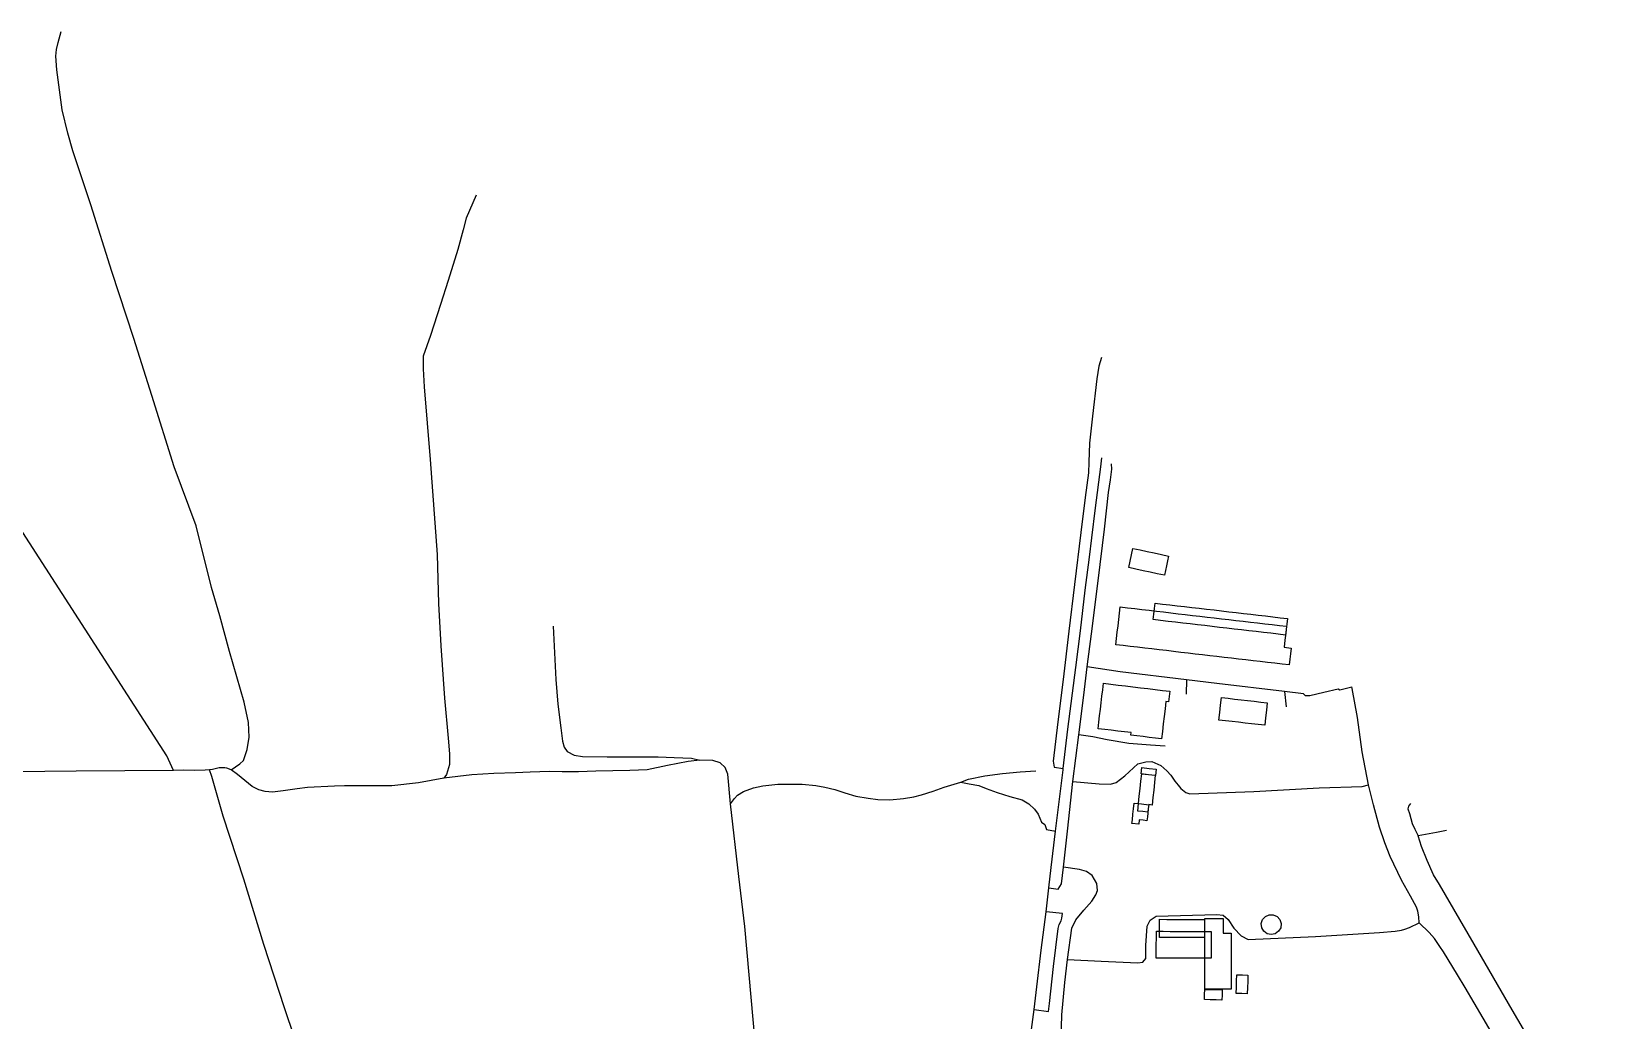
# Model space of a CAD drawing. Header units: metres. Extents: x 2558945 to 2560556, y 1136865 to 1138270.
# Drawn here: x 2559517 to 2560556, y 1137617 to 1138270 of the extents above; entities that cross this region are included whole.
import ezdxf

# ---------------------------------------------------------------- set-up
doc = ezdxf.new("R2010")
doc.units = ezdxf.units.M
doc.layers.add('Buildings', color=7, linetype='Continuous')
doc.layers.add('Roads', color=7, linetype='Continuous')

msp = doc.modelspace()

# ---------------------------------------------------------------- linework, layer by layer
at = {"layer": 'Buildings'}
for points in [[(2560266.721, 1137917.003), (2560266.047, 1137913.876), (2560265.373, 1137910.748), (2560260.666, 1137911.761), (2560255.958, 1137912.775), (2560251.251, 1137913.788), (2560246.543, 1137914.802), (2560241.836, 1137915.815), (2560242.748, 1137920.049), (2560243.659, 1137924.282), (2560244.571, 1137928.516), (2560249.278, 1137927.503), (2560253.985, 1137926.49), (2560258.692, 1137925.476), (2560263.399, 1137924.463), (2560268.106, 1137923.45), (2560267.414, 1137920.226), (2560266.721, 1137917.003)], [(2560349.088, 1137862.699), (2560348.656, 1137858.984), (2560348.223, 1137855.269), (2560347.791, 1137851.554), (2560343.02, 1137852.109), (2560338.249, 1137852.663), (2560333.478, 1137853.218), (2560328.707, 1137853.773), (2560323.936, 1137854.327), (2560319.166, 1137854.882), (2560314.395, 1137855.436), (2560309.624, 1137855.991), (2560304.853, 1137856.546), (2560300.082, 1137857.1), (2560295.311, 1137857.655), (2560290.54, 1137858.21), (2560285.769, 1137858.764), (2560280.998, 1137859.319), (2560276.227, 1137859.873), (2560271.456, 1137860.428), (2560266.685, 1137860.983), (2560261.915, 1137861.537), (2560257.144, 1137862.092), (2560252.373, 1137862.647), (2560247.602, 1137863.201), (2560242.831, 1137863.756), (2560238.06, 1137864.31), (2560233.289, 1137864.865), (2560233.773, 1137869.028), (2560234.257, 1137873.191), (2560234.741, 1137877.355), (2560235.225, 1137881.518), (2560235.709, 1137885.681), (2560236.193, 1137889.844), (2560240.969, 1137889.289), (2560245.744, 1137888.734), (2560250.52, 1137888.178), (2560255.296, 1137887.623), (2560260.072, 1137887.068), (2560264.847, 1137886.513), (2560269.623, 1137885.957), (2560274.399, 1137885.402), (2560279.175, 1137884.847), (2560283.95, 1137884.292), (2560288.726, 1137883.737), (2560293.502, 1137883.181), (2560298.278, 1137882.626), (2560303.053, 1137882.071), (2560307.829, 1137881.516), (2560312.605, 1137880.961), (2560317.381, 1137880.405), (2560322.156, 1137879.85), (2560326.932, 1137879.295), (2560331.708, 1137878.74), (2560336.484, 1137878.184), (2560341.259, 1137877.629), (2560346.035, 1137877.074), (2560345.499, 1137872.463), (2560344.962, 1137867.851), (2560344.426, 1137863.24), (2560349.088, 1137862.699)], [(2560346.63, 1137882.198), (2560346.208, 1137878.566), (2560345.786, 1137874.935), (2560345.364, 1137871.303), (2560340.513, 1137871.867), (2560335.661, 1137872.431), (2560330.81, 1137872.995), (2560325.959, 1137873.559), (2560321.107, 1137874.123), (2560316.256, 1137874.687), (2560311.405, 1137875.251), (2560306.553, 1137875.815), (2560301.702, 1137876.379), (2560296.851, 1137876.942), (2560291.999, 1137877.506), (2560287.148, 1137878.07), (2560282.297, 1137878.634), (2560277.445, 1137879.198), (2560272.594, 1137879.762), (2560267.743, 1137880.326), (2560262.891, 1137880.89), (2560258.04, 1137881.454), (2560258.462, 1137885.086), (2560258.884, 1137888.718), (2560259.306, 1137892.35), (2560264.157, 1137891.786), (2560269.009, 1137891.222), (2560273.86, 1137890.658), (2560278.711, 1137890.094), (2560283.563, 1137889.53), (2560288.414, 1137888.966), (2560293.265, 1137888.402), (2560298.117, 1137887.838), (2560302.968, 1137887.274), (2560307.819, 1137886.71), (2560312.671, 1137886.146), (2560317.522, 1137885.582), (2560322.373, 1137885.018), (2560327.225, 1137884.454), (2560332.076, 1137883.89), (2560336.927, 1137883.326), (2560341.779, 1137882.762), (2560346.63, 1137882.198)], [(2560268.959, 1137834.199), (2560268.545, 1137830.725), (2560268.13, 1137827.25), (2560266.395, 1137827.456), (2560265.807, 1137822.516), (2560265.218, 1137817.575), (2560264.63, 1137812.635), (2560264.041, 1137807.694), (2560263.453, 1137802.754), (2560259.379, 1137803.239), (2560255.305, 1137803.725), (2560251.231, 1137804.21), (2560247.157, 1137804.696), (2560243.083, 1137805.181), (2560243.316, 1137806.89), (2560238.968, 1137807.408), (2560234.619, 1137807.926), (2560230.271, 1137808.444), (2560225.922, 1137808.962), (2560221.574, 1137809.48), (2560222.083, 1137813.757), (2560222.593, 1137818.034), (2560223.102, 1137822.311), (2560223.611, 1137826.587), (2560224.12, 1137830.864), (2560224.63, 1137835.141), (2560225.139, 1137839.418), (2560230.008, 1137838.838), (2560234.877, 1137838.258), (2560239.746, 1137837.678), (2560244.615, 1137837.098), (2560249.483, 1137836.519), (2560254.352, 1137835.939), (2560259.221, 1137835.359), (2560264.09, 1137834.779), (2560268.959, 1137834.199)], [(2560333.291, 1137826.559), (2560332.726, 1137821.614), (2560332.16, 1137816.669), (2560331.595, 1137811.724), (2560327.278, 1137812.218), (2560322.96, 1137812.711), (2560318.643, 1137813.205), (2560314.326, 1137813.699), (2560310.009, 1137814.193), (2560305.691, 1137814.686), (2560301.374, 1137815.18), (2560301.939, 1137820.125), (2560302.505, 1137825.07), (2560303.07, 1137830.015), (2560307.387, 1137829.521), (2560311.705, 1137829.028), (2560316.022, 1137828.534), (2560320.339, 1137828.04), (2560324.656, 1137827.546), (2560328.974, 1137827.053), (2560333.291, 1137826.559)], [(2560259.991, 1137782.728), (2560259.55, 1137778.598), (2560254.819, 1137779.103), (2560250.088, 1137779.608), (2560250.528, 1137783.739), (2560255.26, 1137783.234), (2560259.991, 1137782.728)], [(2560259.323, 1137778.809), (2560258.796, 1137773.873), (2560258.269, 1137768.937), (2560257.742, 1137764.001), (2560257.215, 1137759.065), (2560254.986, 1137759.329), (2560254.72, 1137756.829), (2560254.453, 1137754.329), (2560251.086, 1137754.689), (2560247.718, 1137755.048), (2560248.246, 1137759.991), (2560248.773, 1137764.935), (2560249.301, 1137769.878), (2560249.828, 1137774.822), (2560250.356, 1137779.765), (2560254.84, 1137779.287), (2560259.323, 1137778.809)], [(2560254.39, 1137753.716), (2560254.123, 1137751.226), (2560253.856, 1137748.735), (2560251.281, 1137749.01), (2560248.706, 1137749.284), (2560248.396, 1137746.378), (2560243.911, 1137746.856), (2560244.204, 1137749.259), (2560244.596, 1137752.937), (2560244.989, 1137756.616), (2560245.381, 1137760.294), (2560250.181, 1137759.782), (2560254.98, 1137759.269), (2560254.685, 1137756.493), (2560254.39, 1137753.716)], [(2560291.886, 1137683.505), (2560291.874, 1137679.541), (2560291.862, 1137675.578), (2560291.85, 1137671.614), (2560286.883, 1137671.629), (2560281.915, 1137671.644), (2560276.948, 1137671.66), (2560271.98, 1137671.675), (2560267.013, 1137671.69), (2560262.045, 1137671.705), (2560262.058, 1137675.669), (2560262.07, 1137679.634), (2560262.083, 1137683.598), (2560267.05, 1137683.583), (2560272.017, 1137683.567), (2560276.985, 1137683.552), (2560281.952, 1137683.536), (2560286.919, 1137683.521), (2560291.886, 1137683.505)], [(2560304.191, 1137674.633), (2560304.184, 1137674.469), (2560306.842, 1137674.461), (2560309.5, 1137674.453), (2560309.486, 1137669.82), (2560309.472, 1137665.187), (2560309.457, 1137660.554), (2560309.443, 1137655.922), (2560309.429, 1137651.289), (2560309.415, 1137646.656), (2560309.4, 1137642.023), (2560309.386, 1137637.39), (2560305.038, 1137637.403), (2560300.691, 1137637.417), (2560296.343, 1137637.43), (2560291.995, 1137637.443), (2560292.009, 1137642.118), (2560292.024, 1137646.792), (2560292.038, 1137651.467), (2560292.053, 1137656.141), (2560292.067, 1137660.816), (2560292.081, 1137665.49), (2560292.096, 1137670.165), (2560292.11, 1137674.839), (2560292.125, 1137679.514), (2560292.139, 1137684.188), (2560296.164, 1137684.176), (2560300.189, 1137684.163), (2560304.214, 1137684.151), (2560304.203, 1137679.392), (2560304.191, 1137674.633)], [(2560329.353, 1137680.775), (2560330.196, 1137683.379), (2560332.025, 1137685.416), (2560334.525, 1137686.532), (2560337.262, 1137686.535), (2560339.765, 1137685.424), (2560341.599, 1137683.392), (2560342.447, 1137680.79), (2560342.164, 1137678.067), (2560340.798, 1137675.694), (2560338.585, 1137674.083), (2560335.908, 1137673.511), (2560333.23, 1137674.077), (2560331.014, 1137675.683), (2560329.642, 1137678.053), (2560329.353, 1137680.775)], [(2560296.21, 1137675.583), (2560296.197, 1137671.149), (2560296.183, 1137666.716), (2560296.17, 1137662.282), (2560296.156, 1137657.848), (2560291.636, 1137657.862), (2560287.117, 1137657.876), (2560282.597, 1137657.889), (2560278.078, 1137657.903), (2560273.558, 1137657.917), (2560269.038, 1137657.931), (2560264.519, 1137657.944), (2560259.999, 1137657.958), (2560260.013, 1137662.392), (2560260.026, 1137666.826), (2560260.04, 1137671.26), (2560260.053, 1137675.694), (2560264.573, 1137675.68), (2560269.092, 1137675.666), (2560273.612, 1137675.652), (2560278.132, 1137675.638), (2560282.651, 1137675.625), (2560287.171, 1137675.611), (2560291.69, 1137675.597), (2560296.21, 1137675.583)], [(2560320.561, 1137646.709), (2560320.406, 1137642.615), (2560320.251, 1137638.52), (2560320.096, 1137634.426), (2560316.433, 1137634.565), (2560312.77, 1137634.703), (2560312.925, 1137638.797), (2560313.079, 1137642.892), (2560313.234, 1137646.986), (2560316.898, 1137646.848), (2560320.561, 1137646.709)], [(2560291.741, 1137630.625), (2560291.866, 1137633.909), (2560291.99, 1137637.193), (2560295.861, 1137637.181), (2560299.733, 1137637.17), (2560303.604, 1137637.158), (2560303.472, 1137633.672), (2560303.34, 1137630.186), (2560299.474, 1137630.332), (2560295.607, 1137630.479), (2560291.741, 1137630.625)]]:
    msp.add_lwpolyline(points, close=True, dxfattribs=at)
at = {"layer": 'Roads'}
for points in [[(2559649.019, 1137782.247), (2559654.707, 1137786.342), (2559657.125, 1137788.466), (2559659.628, 1137795.775), (2559660.993, 1137803.898), (2559660.562, 1137813.648), (2559657.632, 1137826.915), (2559647.956, 1137860.429), (2559641.551, 1137884.081), (2559636.026, 1137902.786), (2559625.915, 1137943.486), (2559611.496, 1137982.47), (2559596.709, 1138029.535), (2559584.81, 1138067.141), (2559570.145, 1138111.321), (2559556.396, 1138155.273), (2559544.543, 1138190.946), (2559541.15, 1138202.684), (2559537.555, 1138218.145), (2559535.729, 1138231.265), (2559533.854, 1138244.393), (2559533.291, 1138253.581), (2559533.666, 1138257.894), (2559534.791, 1138262.583), (2559536.725, 1138269.816)], [(2559610.94, 1137781.753), (2559606.614, 1137791.508), (2559468.121, 1138005.999), (2559454.718, 1138027.514), (2559421.235, 1138080.097), (2559391.581, 1138127.053), (2559365.206, 1138170.153), (2559359.944, 1138178.03), (2559350.239, 1138193.501)], [(2559810.886, 1138161.84), (2559804.27, 1138146.501), (2559802.208, 1138138.813), (2559798.645, 1138125.874), (2559792.269, 1138105.433), (2559787.393, 1138089.493), (2559780.643, 1138069.053), (2559775.766, 1138055.363), (2559775.766, 1138047.111), (2559776.516, 1138035.109), (2559780.454, 1137987.103), (2559785.143, 1137924.468), (2559786.08, 1137892.025), (2559787.58, 1137864.083), (2559790.019, 1137829.578), (2559792.365, 1137803.263), (2559793.159, 1137792.755), (2559793.218, 1137785.754), (2559791.207, 1137779.326), (2559789.457, 1137776.873)], [(2560223.791, 1138054.613), (2560221.959, 1138048.767), (2560220.705, 1138040.565), (2560217.921, 1138015.87), (2560215.879, 1137998.084), (2560215.514, 1137985.343), (2560215.167, 1137978.427), (2560213.077, 1137962.089), (2560210.259, 1137938.983), (2560205.979, 1137904.662), (2560202.192, 1137873.815), (2560198.414, 1137841.999), (2560194.906, 1137813.933), (2560191.809, 1137788.046), (2560192.519, 1137783.964)], [(2560198.508, 1137783.236), (2560201.536, 1137809.045), (2560206.887, 1137849.772), (2560209.879, 1137874.048), (2560213.089, 1137900.82), (2560215.813, 1137922.698), (2560217.34, 1137935.552), (2560219.749, 1137955.336), (2560223.48, 1137982.368), (2560224.148, 1137988.269)], [(2560214.428, 1137850.268), (2560217.208, 1137872.083), (2560221.536, 1137907.121), (2560225.757, 1137941.24), (2560228.394, 1137965.324), (2560229.731, 1137973.725), (2560230.684, 1137980.71), (2560230.472, 1137984.309)], [(2559861.643, 1137877.174), (2559863.511, 1137842.017), (2559864.85, 1137825.682), (2559866.856, 1137809.953), (2559867.845, 1137801.306), (2559868.921, 1137797.35), (2559870.999, 1137794.433), (2559875.492, 1137792.001), (2559881.161, 1137791.084), (2559897.285, 1137790.842), (2559931.127, 1137790.8), (2559941.567, 1137790.428), (2559953.145, 1137790.017), (2559958.641, 1137788.623)], [(2560208.872, 1137805.458), (2560212.199, 1137831.558), (2560214.428, 1137850.268)], [(2560279.853, 1137841.688), (2560236.128, 1137846.907), (2560214.428, 1137850.268)], [(2560279.853, 1137841.688), (2560279.663, 1137832.351)], [(2560344.735, 1137833.978), (2560299.916, 1137839.294), (2560279.853, 1137841.688)], [(2560344.735, 1137833.978), (2560345.696, 1137823.82)], [(2560357.27, 1137832.475), (2560344.735, 1137833.978)], [(2560357.27, 1137832.475), (2560358.391, 1137831.409), (2560361.504, 1137831.379), (2560370.543, 1137833.657), (2560380.21, 1137835.758), (2560381.183, 1137835.187), (2560384.825, 1137836.067), (2560389.237, 1137837.117)], [(2560400.148, 1137772.314), (2560395.895, 1137794.108), (2560392.82, 1137816.784), (2560389.421, 1137836.056), (2560389.237, 1137837.117)], [(2560204.952, 1137774.683), (2560208.872, 1137805.458)], [(2560265.893, 1137797.862), (2560256.234, 1137798.639), (2560241.796, 1137799.78), (2560227.452, 1137802.174), (2560218.053, 1137804.055), (2560208.872, 1137805.458)], [(2559610.94, 1137781.753), (2559546.718, 1137781.359), (2559463.929, 1137780.551), (2559429.188, 1137780.923), (2559421.889, 1137780.186), (2559411.199, 1137778.311), (2559395.446, 1137774.373), (2559355.503, 1137765.184), (2559314.621, 1137754.495), (2559276.74, 1137744.93), (2559218.231, 1137730.304), (2559137.406, 1137709.863), (2559087.711, 1137697.486), (2559001.073, 1137677.42), (2558944.611, 1137662.969)], [(2559634.704, 1137782.398), (2559631.945, 1137782.092), (2559624.9, 1137781.893), (2559617.421, 1137781.971), (2559610.94, 1137781.753)], [(2559641.106, 1137783.547), (2559636.708, 1137782.621), (2559634.704, 1137782.398)], [(2559781.878, 1137327.05), (2559775.478, 1137326.639), (2559772.511, 1137331.204), (2559770.802, 1137338.883), (2559768.993, 1137352.079), (2559759.506, 1137374.051), (2559749.217, 1137411.733), (2559739.678, 1137450.373), (2559727.87, 1137492.807), (2559713.041, 1137538.273), (2559697.209, 1137586.701), (2559684.213, 1137625.254), (2559670.624, 1137666.9), (2559657.39, 1137710.215), (2559643.684, 1137751.624), (2559639.75, 1137765.489), (2559636.245, 1137777.858), (2559634.704, 1137782.398)], [(2559649.019, 1137782.247), (2559646.233, 1137783.315), (2559644.91, 1137783.514), (2559643.388, 1137783.613), (2559641.106, 1137783.547)], [(2559789.457, 1137776.873), (2559772.697, 1137773.818), (2559755.194, 1137771.645), (2559739.44, 1137771.765), (2559723.934, 1137771.803), (2559717.217, 1137771.536), (2559699.386, 1137770.558), (2559692.656, 1137769.779), (2559683.376, 1137768.425), (2559676.305, 1137767.571), (2559671.608, 1137768.081), (2559667.369, 1137769.13), (2559662.935, 1137771.351), (2559653.299, 1137779.295), (2559649.019, 1137782.247)], [(2559958.641, 1137788.623), (2559950.807, 1137787.766), (2559937.199, 1137785.061), (2559923.753, 1137782.312), (2559912.43, 1137781.96), (2559889.791, 1137781.313), (2559878.399, 1137780.89), (2559867.647, 1137781.065), (2559859.339, 1137781.201), (2559846.503, 1137780.844), (2559836.73, 1137780.308), (2559822.58, 1137779.77), (2559807.994, 1137779.055), (2559789.457, 1137776.873)], [(2559978.835, 1137759.957), (2559976.993, 1137779.343), (2559975.394, 1137783.934), (2559972.005, 1137786.942), (2559967.114, 1137788.522), (2559958.641, 1137788.623)], [(2560131.003, 1137774.182), (2560136.004, 1137776.245), (2560146.799, 1137778.389), (2560158.546, 1137779.976), (2560170.056, 1137781.087), (2560180.533, 1137781.643)], [(2560192.519, 1137783.964), (2560198.508, 1137783.236)], [(2560193.497, 1137741.872), (2560198.396, 1137782.285), (2560198.508, 1137783.236)], [(2560204.952, 1137774.683), (2560222.331, 1137773.093), (2560229.731, 1137772.834), (2560233.611, 1137773.967), (2560239.245, 1137778.344), (2560247.81, 1137786.323), (2560253.161, 1137787.619), (2560257.154, 1137787.903), (2560262.974, 1137785.261), (2560267.073, 1137781.699), (2560269.626, 1137778.683), (2560272.274, 1137774.751), (2560274.463, 1137772.191), (2560276.288, 1137769.906), (2560279.549, 1137767.317), (2560282.164, 1137766.411), (2560324.412, 1137767.909), (2560367.475, 1137770.347), (2560395.858, 1137771.285), (2560400.148, 1137772.314)], [(2559978.835, 1137759.957), (2559981.458, 1137763.454), (2559983.498, 1137765.495), (2559987.433, 1137767.972), (2559993.991, 1137770.45), (2560000.258, 1137771.761), (2560010.168, 1137772.927), (2560026.199, 1137772.781), (2560035.234, 1137771.907), (2560041.064, 1137770.887), (2560047.622, 1137769.284), (2560054.326, 1137767.098), (2560061.613, 1137764.912), (2560069.774, 1137763.6), (2560076.186, 1137762.726), (2560084.056, 1137762.58), (2560093.091, 1137763.454), (2560099.941, 1137764.475), (2560104.896, 1137765.786), (2560112.62, 1137768.118), (2560119.97, 1137770.927), (2560131.003, 1137774.182)], [(2560131.003, 1137774.182), (2560136.48, 1137773.15), (2560142.83, 1137771.88), (2560147.672, 1137769.895), (2560154.891, 1137767.294), (2560163.291, 1137764.78), (2560171.427, 1137762.399), (2560175.793, 1137759.952), (2560179.563, 1137756.38), (2560182.011, 1137753.006), (2560184.194, 1137747.847), (2560186.442, 1137746.26), (2560187.47, 1137742.849), (2560193.497, 1137741.872)], [(2560198.713, 1137718.135), (2560201.421, 1137741.851), (2560204.952, 1137774.683)], [(2560433.663, 1137681.301), (2560433.469, 1137685.188), (2560432.756, 1137688.945), (2560431.784, 1137691.665), (2560427.832, 1137698.877), (2560421.924, 1137709.534), (2560414.55, 1137725.116), (2560411.02, 1137734.194), (2560407.314, 1137744.448), (2560403.456, 1137759.228), (2560400.148, 1137772.314)], [(2559995.418, 1137600.3), (2559988.245, 1137678.78), (2559984.306, 1137711.833), (2559978.835, 1137759.957)], [(2560427.904, 1137760.002), (2560426.495, 1137758.288), (2560426.064, 1137756.564), (2560427.142, 1137753.439), (2560428.974, 1137746.973), (2560430.698, 1137743.202), (2560432.918, 1137738.669)], [(2560189.047, 1137704.301), (2560190.597, 1137717.921), (2560193.497, 1137741.872)], [(2560451.727, 1137742.318), (2560444.944, 1137740.851), (2560432.918, 1137738.669)], [(2560556.019, 1137518.768), (2560553.597, 1137523.502), (2560551.37, 1137528.859), (2560549.147, 1137532.781), (2560546.374, 1137535.173), (2560542.809, 1137538.713), (2560539.949, 1137544.167), (2560532.956, 1137558.325), (2560524.208, 1137573.774), (2560495.093, 1137623.941), (2560470.009, 1137667.091), (2560447.015, 1137706.658), (2560443.134, 1137713.078), (2560438.804, 1137722.335), (2560435.22, 1137731.591), (2560432.918, 1137738.669)], [(2560195.185, 1137703.437), (2560197.341, 1137707.062), (2560198.713, 1137718.135)], [(2560201.329, 1137657.087), (2560204.199, 1137677.654), (2560206.831, 1137683.258), (2560212.098, 1137689.705), (2560217.454, 1137695.604), (2560220.086, 1137699.743), (2560221.268, 1137702.589), (2560220.815, 1137707.254), (2560217.64, 1137712.539), (2560213.92, 1137715.256), (2560209.291, 1137716.594), (2560198.713, 1137718.135)], [(2560187.216, 1137688.593), (2560189.047, 1137704.301)], [(2560189.047, 1137704.301), (2560195.185, 1137703.437)], [(2560179.252, 1137624.134), (2560181.006, 1137638.964), (2560184.057, 1137663.32), (2560187.216, 1137688.593)], [(2560198, 1137687.456), (2560187.216, 1137688.593)], [(2560188.75, 1137622.762), (2560189.405, 1137627.965), (2560192.139, 1137652.377), (2560195.209, 1137677.604), (2560195.821, 1137680.095), (2560197.127, 1137682.693), (2560197.621, 1137684.332), (2560198, 1137687.456)], [(2560201.329, 1137657.087), (2560223.686, 1137656.043), (2560247.849, 1137654.933), (2560251.118, 1137655.219), (2560253.109, 1137657.788), (2560253.175, 1137666.21), (2560253.956, 1137679.121), (2560255.943, 1137682.973), (2560259.84, 1137685.733), (2560299.983, 1137686.78), (2560304.07, 1137686.428), (2560307.439, 1137683.509), (2560311.27, 1137677.663), (2560316.008, 1137672.735), (2560320.575, 1137670.27), (2560365.105, 1137672.308), (2560407.343, 1137674.933), (2560417.718, 1137675.799), (2560421.887, 1137676.345), (2560424.211, 1137677.063), (2560427.32, 1137678.259), (2560433.663, 1137681.301)], [(2560539.099, 1137508.652), (2560531.806, 1137520.651), (2560525.995, 1137531.885), (2560516.969, 1137548.226), (2560497.45, 1137581.621), (2560475.913, 1137618.438), (2560463.98, 1137638.52), (2560458.921, 1137646.907), (2560449.635, 1137662.027), (2560447.277, 1137665.684), (2560443.62, 1137671.015), (2560440.169, 1137674.91), (2560433.663, 1137681.301)], [(2560197.201, 1137603.958), (2560197.624, 1137620.574), (2560199.529, 1137641.952), (2560201.329, 1137657.087)], [(2560177.659, 1137610.785), (2560179.252, 1137624.134)], [(2560179.252, 1137624.134), (2560188.75, 1137622.762)]]:
    msp.add_lwpolyline(points, dxfattribs=at)

doc.saveas('drawing.dxf')
